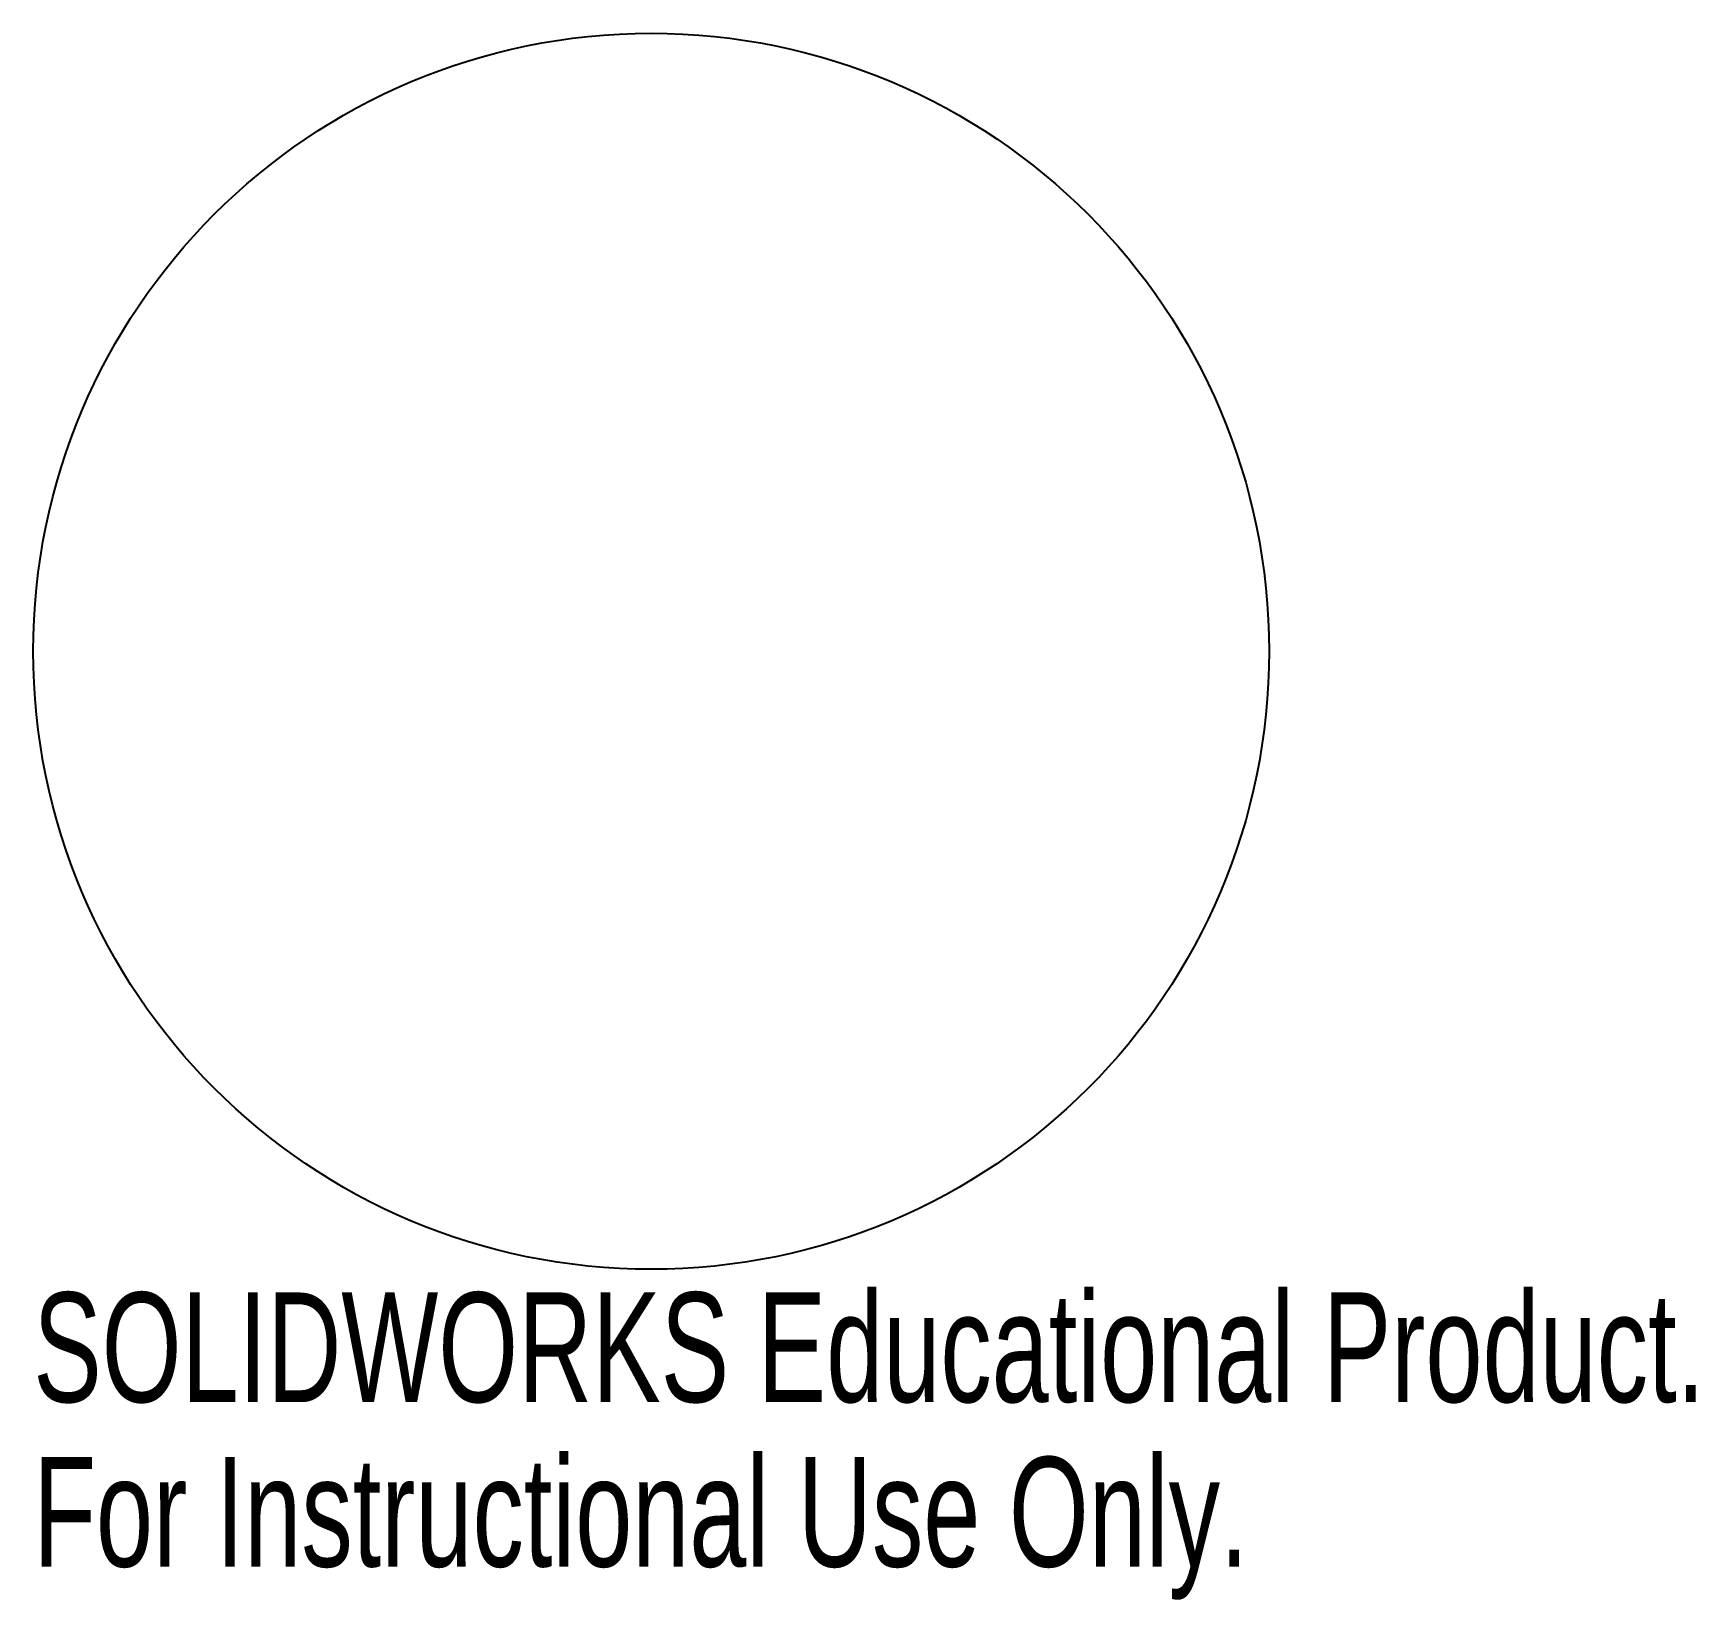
# Model space of a CAD drawing. Header units: millimetres. Extents: x -142.2 to -68.9, y 269.8 to 338.8.
import ezdxf

# ---------------------------------------------------------------- set-up
doc = ezdxf.new("R2010")
doc.units = ezdxf.units.MM
doc.styles.add('SLDTEXTSTYLE0', font='TXT', dxfattribs={"width": 0.7})

msp = doc.modelspace()

# ---------------------------------------------------------------- linework, layer by layer
at = {"color": 7, "linetype": 'Continuous', "lineweight": 25}
msp.add_circle((-114.964, 311.588), 27.233, dxfattribs=at)

# ---------------------------------------------------------------- texts
at = {"color": 7, "linetype": 'Continuous', "char_height": 4.83362, "attachment_point": 1, "style": 'SLDTEXTSTYLE0'}
for s, insert in [('SOLIDWORKS Educational Product.', (-142.197, 283.336)), ('For Instructional Use Only.', (-142.197, 276.085))]:
    msp.add_mtext(s, dxfattribs=dict(at, insert=insert))

doc.saveas('drawing.dxf')
